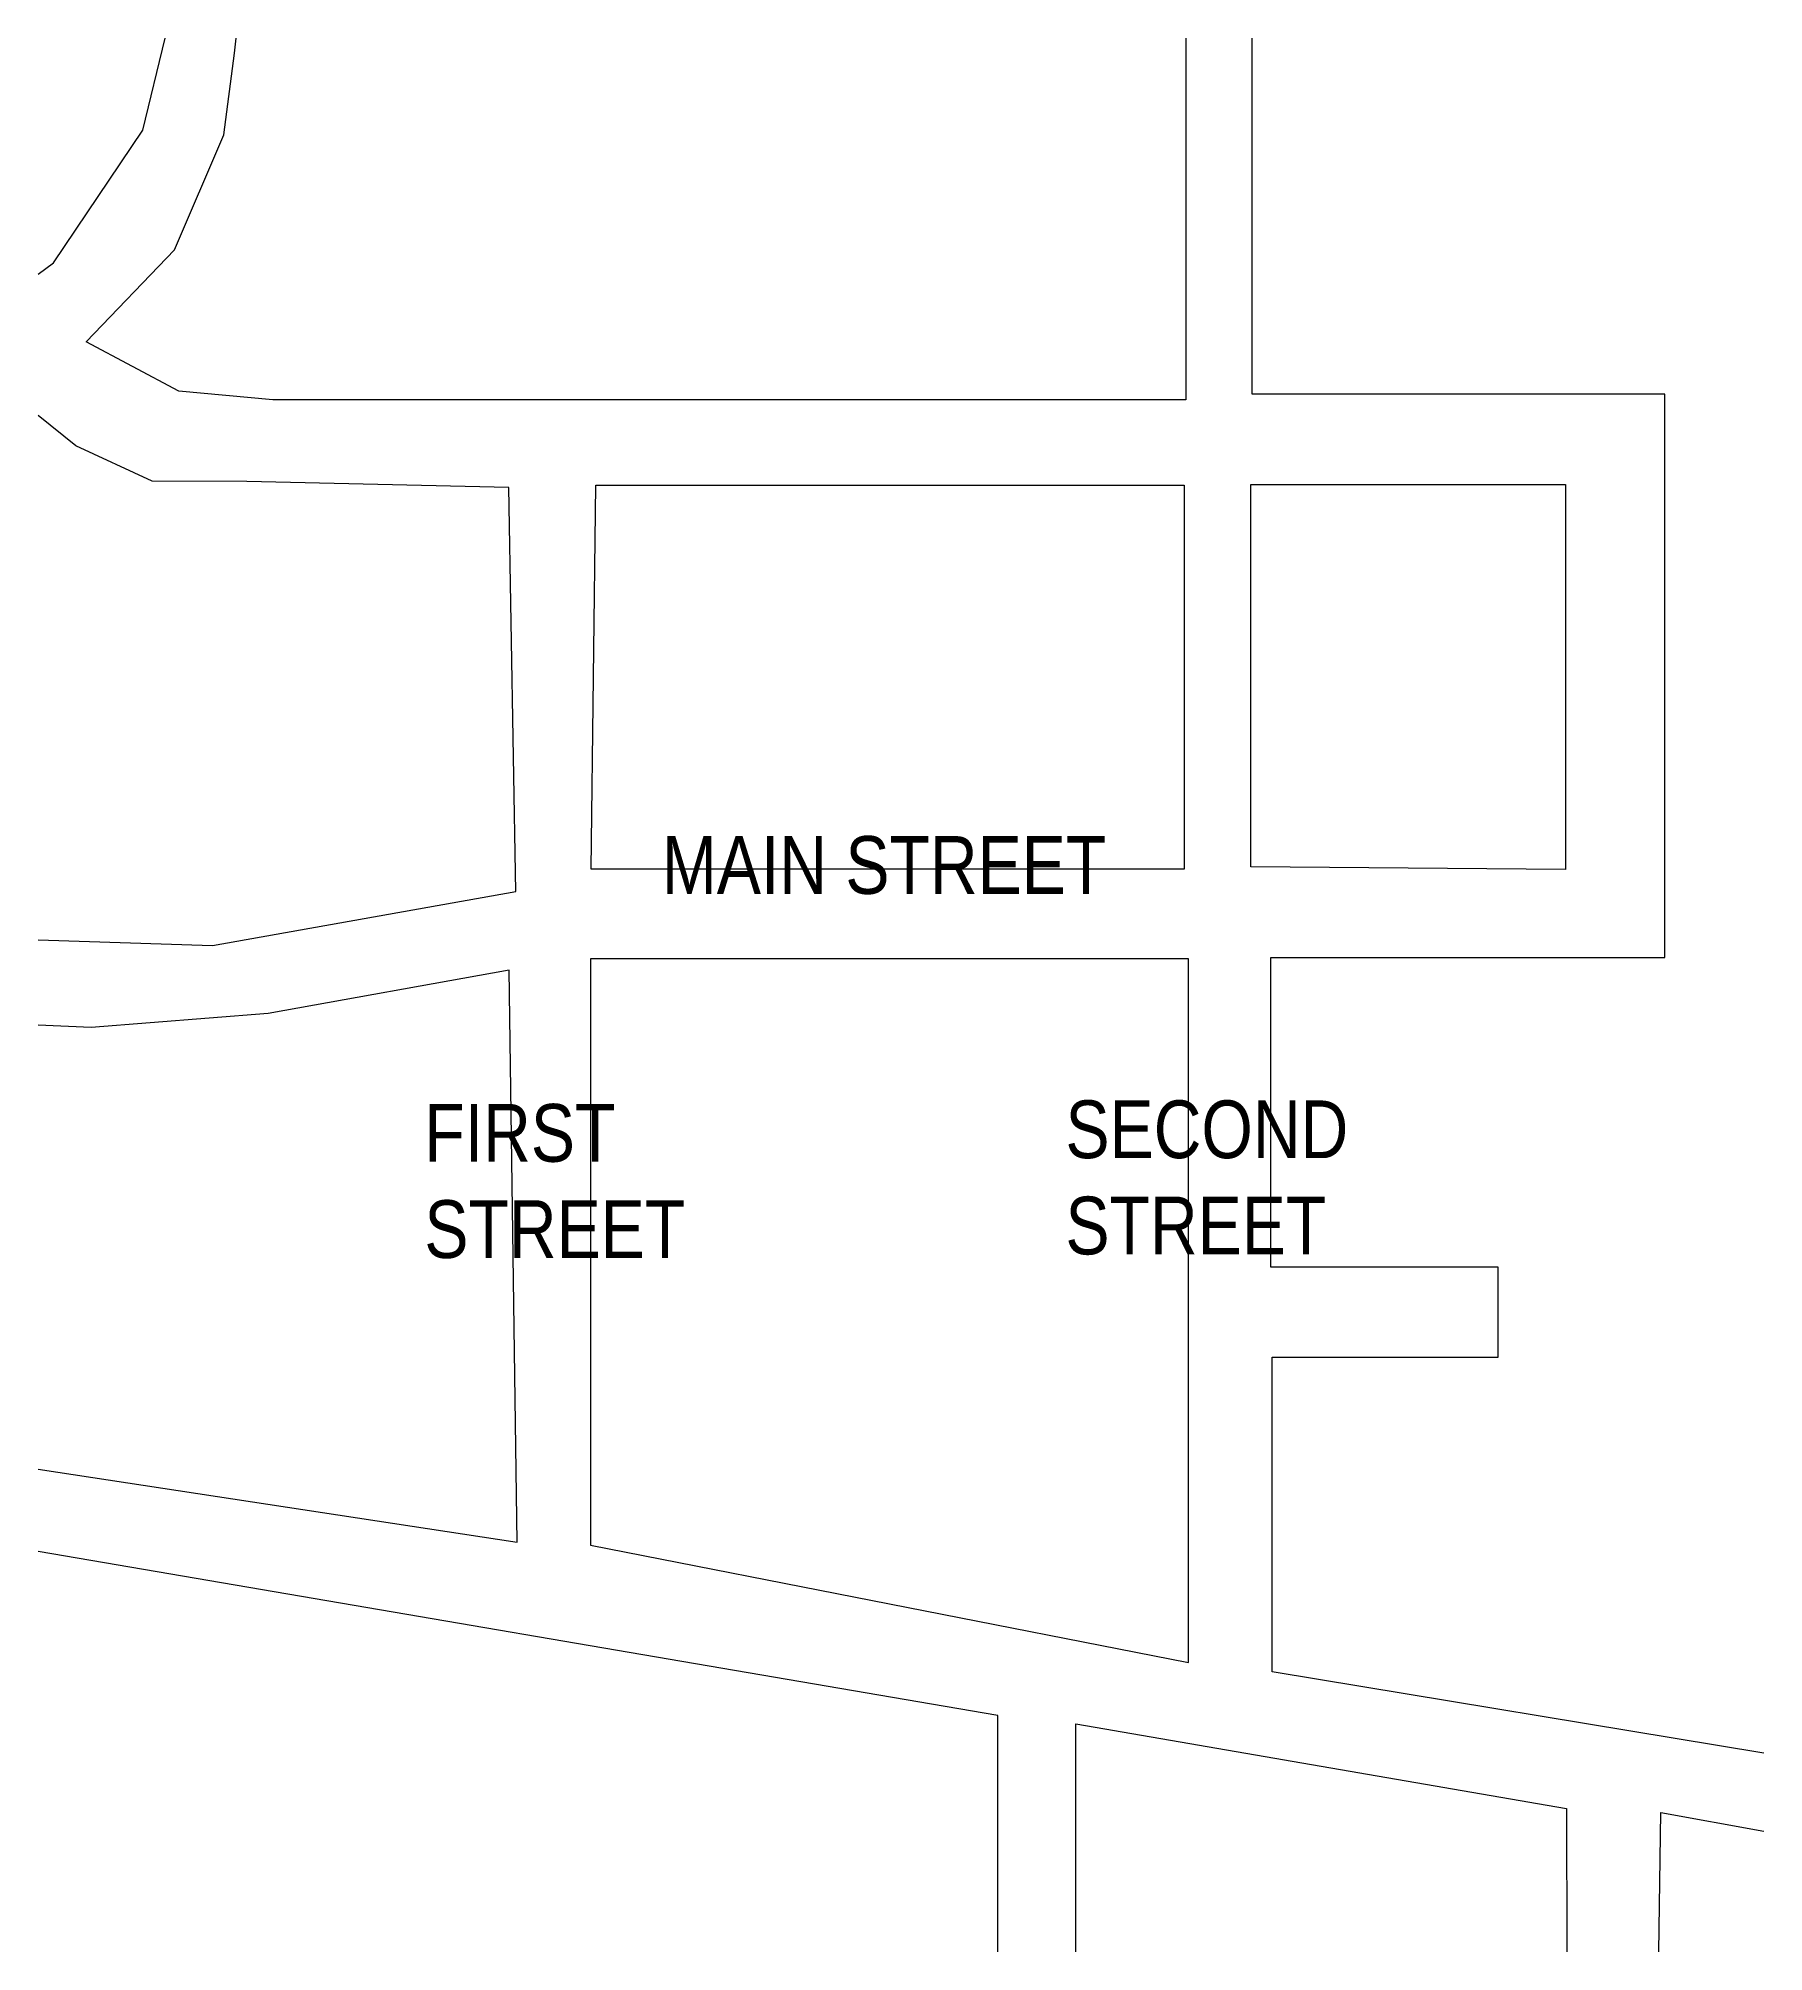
# Model space of a CAD drawing. Header units: inches. Extents: x 289 to 1783, y 883 to 2540.
import ezdxf

# ---------------------------------------------------------------- set-up
doc = ezdxf.new("R2010")
doc.units = ezdxf.units.IN
doc.header["$MEASUREMENT"] = 0
doc.layers.add('1-Objects', color=7, linetype='Continuous', lineweight=18)
doc.styles.add('Arial', font='ARIALN.TTF')

msp = doc.modelspace()

# ---------------------------------------------------------------- linework, layer by layer
at = {"layer": '1-Objects'}
for points in [[(288.8, 2335.3), (302.1, 2345.1), (379.3, 2460.2), (398.9, 2539.7)], [(1282.8, 2539.7), (1282.9, 2539.1), (1282.9, 2226.6), (688.9, 2226.6), (491.9, 2226.5), (410.5, 2234), (330.2, 2276.7), (406.8, 2356.5), (449.5, 2456), (458.8, 2526.9), (460.2, 2539.7)], [(1783.4, 1054.4), (1357.7, 1124.8), (1357.7, 1397.4), (1553.3, 1397.4), (1553.3, 1475.3), (1356.5, 1475.3), (1356.5, 1743.5), (1697.7, 1743.5), (1697.7, 2231.6), (1340.4, 2231.6), (1340.4, 2539.7)], [(288.8, 1758.8), (439.9, 1753.9), (702.5, 1800.7), (696.3, 2150.7), (469.6, 2155.8), (387.4, 2156.2), (321.5, 2186.7), (288.8, 2212.9)], [(288.8, 1300.5), (703.8, 1237.2), (696.8, 1732.5), (487.9, 1695.1), (334.8, 1683), (288.8, 1685.1)], [(1120.1, 882.5), (1120.1, 1087), (288.8, 1229.2)], [(1187.6, 882.5), (1187.6, 1079.8), (1612.6, 1006.5), (1612.8, 882.5)], [(1692.6, 882.5), (1694.4, 1003.1), (1783.4, 986.9)]]:
    msp.add_lwpolyline(points, dxfattribs=at)
for points in [[(771.9, 2152.7), (1281.4, 2152.7), (1281.4, 1820.2), (767.8, 1820.2)], [(1339.2, 1822.1), (1339.2, 2153.1), (1611.8, 2153.1), (1611.8, 1819.7)], [(1285.3, 1133), (1285.3, 1742.4), (767.3, 1742.4), (767.3, 1234.7)]]:
    msp.add_lwpolyline(points, close=True, dxfattribs=at)

# ---------------------------------------------------------------- texts
at = {"layer": '1-Objects', "char_height": 50, "attachment_point": 1, "style": 'Arial'}
for s, width, insert in [('MAIN STREET', 395.646, (828.9, 1848.7)), ('FIRST\\PSTREET', 491.466, (623.3, 1616.7)), ('SECOND\\PSTREET', 491.466, (1178.6, 1619.8))]:
    msp.add_mtext_dynamic_manual_height_columns(s, width=width, gutter_width=50, heights=[0], dxfattribs=dict(at, insert=insert))

doc.saveas('drawing.dxf')
